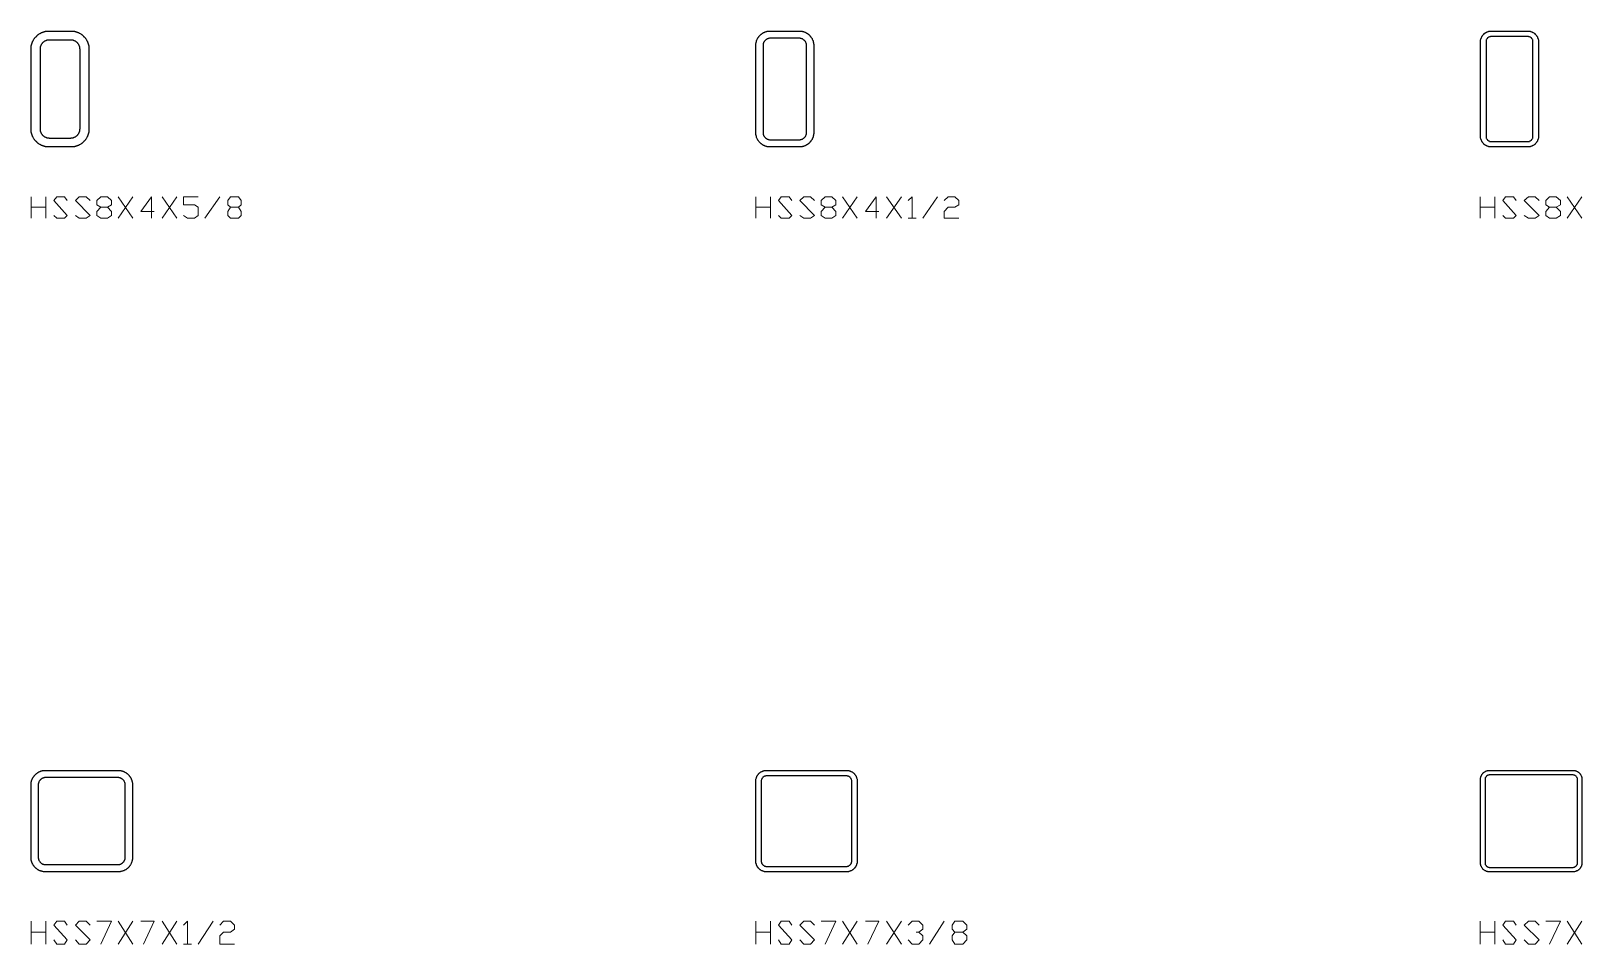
# Model space of a CAD drawing. Header units: inches. Extents: x 0 to 975, y -1305 to 34.
# Drawn here: x 500 to 607, y -855 to -792 of the extents above; entities that cross this region are included whole.
import ezdxf

# ---------------------------------------------------------------- set-up
doc = ezdxf.new("R2010")
doc.units = ezdxf.units.IN
doc.header["$MEASUREMENT"] = 0
doc.layers.add('AISC_STEEL', color=7, linetype='Continuous')

msp = doc.modelspace()

# ---------------------------------------------------------------- linework, layer by layer
at = {"color": 3, "lineweight": 0}
for p, q in [((500.01, -804.9), (500.01, -803.43)), ((501.03, -803.43), (501.03, -804.9)), ((506.01, -803.43), (507.02, -804.9)), ((506.01, -804.9), (507.02, -803.43)), ((509.05, -803.43), (510.07, -804.9)), ((509.05, -804.9), (510.07, -803.43)), ((512, -804.9), (513.02, -803.43)), ((550, -804.9), (550, -803.43)), ((551.01, -803.43), (551.01, -804.9)), ((555.99, -803.43), (557, -804.9)), ((555.99, -804.9), (557, -803.43)), ((559.03, -803.43), (560.05, -804.9)), ((559.03, -804.9), (560.05, -803.43)), ((561.52, -804.9), (562.54, -803.43)), ((599.98, -804.9), (599.98, -803.43)), ((600.99, -803.43), (600.99, -804.9)), ((605.97, -803.43), (606.99, -804.9)), ((605.97, -804.9), (606.99, -803.43)), ((500.01, -804.16), (501.03, -804.16)), ((550, -804.16), (551.01, -804.16)), ((599.98, -804.16), (600.99, -804.16)), ((560.51, -804.9), (561.06, -804.9)), ((500.01, -854.98), (500.01, -853.41)), ((501.03, -853.41), (501.03, -854.98)), ((506.01, -853.41), (507.02, -854.98)), ((506.01, -854.98), (507.02, -853.41)), ((509.05, -853.41), (510.07, -854.98)), ((509.05, -854.98), (510.07, -853.41)), ((511.54, -854.98), (512.56, -853.41)), ((550, -854.98), (550, -853.41)), ((551.01, -853.41), (551.01, -854.98)), ((555.99, -853.41), (557, -854.98)), ((555.99, -854.98), (557, -853.41)), ((559.03, -853.41), (560.05, -854.98)), ((559.03, -854.98), (560.05, -853.41)), ((561.98, -854.98), (563, -853.41)), ((599.98, -854.98), (599.98, -853.41)), ((600.99, -853.41), (600.99, -854.98)), ((605.97, -853.41), (606.99, -854.98)), ((605.97, -854.98), (606.99, -853.41)), ((500.01, -854.15), (501.03, -854.15)), ((550, -854.15), (551.01, -854.15)), ((599.98, -854.15), (600.99, -854.15)), ((510.53, -854.98), (511.08, -854.98))]:
    msp.add_line(p, q, dxfattribs=at)
for points in [[(501.58, -804.72), (501.77, -804.9), (502.32, -804.9), (502.5, -804.72), (501.58, -803.7), (501.77, -803.43), (502.32, -803.43), (502.5, -803.7)], [(503.06, -804.72), (503.33, -804.9), (503.8, -804.9), (504.07, -804.72), (503.06, -803.7), (503.33, -803.43), (503.8, -803.43), (504.07, -803.7)], [(505.27, -804.16), (505.55, -804.44), (505.55, -804.72), (505.27, -804.9), (504.81, -804.9), (504.53, -804.72), (504.53, -804.44), (504.81, -804.16), (505.27, -804.16), (505.55, -803.98), (505.55, -803.7), (505.27, -803.43), (504.81, -803.43), (504.53, -803.7), (504.53, -803.98), (504.81, -804.16)], [(508.5, -804.44), (507.58, -804.44), (508.31, -803.43), (508.31, -804.9)], [(510.53, -804.72), (510.8, -804.9), (511.27, -804.9), (511.54, -804.72), (511.54, -804.16), (511.27, -803.98), (510.53, -803.98), (510.53, -803.43), (511.54, -803.43)], [(514.31, -804.16), (514.49, -804.44), (514.49, -804.72), (514.31, -804.9), (513.76, -804.9), (513.57, -804.72), (513.57, -804.44), (513.76, -804.16), (514.31, -804.16), (514.49, -803.98), (514.49, -803.7), (514.31, -803.43), (513.76, -803.43), (513.57, -803.7), (513.57, -803.98), (513.76, -804.16)], [(551.56, -804.72), (551.75, -804.9), (552.3, -804.9), (552.49, -804.72), (551.56, -803.7), (551.75, -803.43), (552.3, -803.43), (552.49, -803.7)], [(553.04, -804.72), (553.32, -804.9), (553.78, -804.9), (554.05, -804.72), (553.04, -803.7), (553.32, -803.43), (553.78, -803.43), (554.05, -803.7)], [(555.25, -804.16), (555.53, -804.44), (555.53, -804.72), (555.25, -804.9), (554.79, -804.9), (554.51, -804.72), (554.51, -804.44), (554.79, -804.16), (555.25, -804.16), (555.53, -803.98), (555.53, -803.7), (555.25, -803.43), (554.79, -803.43), (554.51, -803.7), (554.51, -803.98), (554.79, -804.16)], [(558.48, -804.44), (557.56, -804.44), (558.3, -803.43), (558.3, -804.9)], [(560.51, -803.7), (560.79, -803.43), (560.79, -804.9)], [(563, -803.7), (563.28, -803.43), (563.74, -803.43), (564.01, -803.7), (564.01, -803.98), (563.74, -804.16), (563.28, -804.16), (563, -804.44), (563, -804.9), (564.01, -804.9)], [(601.55, -804.72), (601.73, -804.9), (602.28, -804.9), (602.47, -804.72), (601.55, -803.7), (601.73, -803.43), (602.28, -803.43), (602.47, -803.7)], [(603.02, -804.72), (603.3, -804.9), (603.76, -804.9), (604.04, -804.72), (603.02, -803.7), (603.3, -803.43), (603.76, -803.43), (604.04, -803.7)], [(605.23, -804.16), (605.51, -804.44), (605.51, -804.72), (605.23, -804.9), (604.77, -804.9), (604.5, -804.72), (604.5, -804.44), (604.77, -804.16), (605.23, -804.16), (605.51, -803.98), (605.51, -803.7), (605.23, -803.43), (604.77, -803.43), (604.5, -803.7), (604.5, -803.98), (604.77, -804.16)], [(501.58, -854.7), (501.77, -854.98), (502.32, -854.98), (502.5, -854.7), (501.58, -853.68), (501.77, -853.41), (502.32, -853.41), (502.5, -853.68)], [(503.06, -854.7), (503.33, -854.98), (503.8, -854.98), (504.07, -854.7), (503.06, -853.68), (503.33, -853.41), (503.8, -853.41), (504.07, -853.68)], [(504.53, -853.41), (505.55, -853.41), (504.81, -854.98)], [(507.58, -853.41), (508.5, -853.41), (507.76, -854.98)], [(510.53, -853.68), (510.8, -853.41), (510.8, -854.98)], [(513.02, -853.68), (513.29, -853.41), (513.76, -853.41), (514.03, -853.68), (514.03, -853.96), (513.76, -854.15), (513.29, -854.15), (513.02, -854.42), (513.02, -854.98), (514.03, -854.98)], [(551.56, -854.7), (551.75, -854.98), (552.3, -854.98), (552.49, -854.7), (551.56, -853.68), (551.75, -853.41), (552.3, -853.41), (552.49, -853.68)], [(553.04, -854.7), (553.32, -854.98), (553.78, -854.98), (554.05, -854.7), (553.04, -853.68), (553.32, -853.41), (553.78, -853.41), (554.05, -853.68)], [(554.51, -853.41), (555.53, -853.41), (554.79, -854.98)], [(557.56, -853.41), (558.48, -853.41), (557.74, -854.98)], [(560.51, -853.68), (560.79, -853.41), (561.25, -853.41), (561.52, -853.68), (561.52, -853.96), (561.25, -854.15), (561.06, -854.15)], [(564.29, -854.15), (564.57, -854.42), (564.57, -854.7), (564.29, -854.98), (563.74, -854.98), (563.55, -854.7), (563.55, -854.42), (563.74, -854.15), (564.29, -854.15), (564.57, -853.96), (564.57, -853.68), (564.29, -853.41), (563.74, -853.41), (563.55, -853.68), (563.55, -853.96), (563.74, -854.15)], [(601.55, -854.7), (601.73, -854.98), (602.28, -854.98), (602.47, -854.7), (601.55, -853.68), (601.73, -853.41), (602.28, -853.41), (602.47, -853.68)], [(603.02, -854.7), (603.3, -854.98), (603.76, -854.98), (604.04, -854.7), (603.02, -853.68), (603.3, -853.41), (603.76, -853.41), (604.04, -853.68)], [(604.5, -853.41), (605.51, -853.41), (604.77, -854.98)], [(561.25, -854.15), (561.52, -854.42), (561.52, -854.7), (561.25, -854.98), (560.79, -854.98), (560.51, -854.7)]]:
    msp.add_lwpolyline(points, dxfattribs=at)
at = {"layer": 'AISC_STEEL'}
for points in [[(502.75, -792), (502.78, -792), (502.81, -792), (502.84, -792), (502.87, -792.01), (502.9, -792.01), (502.93, -792.01), (502.96, -792.02), (502.99, -792.02), (503.02, -792.03), (503.04, -792.04), (503.07, -792.04), (503.1, -792.05), (503.13, -792.06), (503.16, -792.07), (503.19, -792.08), (503.21, -792.09), (503.24, -792.1), (503.27, -792.11), (503.3, -792.13), (503.32, -792.14), (503.35, -792.15), (503.38, -792.17), (503.4, -792.18), (503.43, -792.2), (503.45, -792.21), (503.48, -792.23), (503.5, -792.25), (503.52, -792.27), (503.55, -792.29), (503.57, -792.31), (503.59, -792.33), (503.61, -792.35), (503.63, -792.37), (503.65, -792.39), (503.67, -792.41), (503.69, -792.43), (503.71, -792.45), (503.73, -792.48), (503.75, -792.5), (503.77, -792.52), (503.79, -792.55), (503.8, -792.57), (503.82, -792.6), (503.83, -792.62), (503.85, -792.65), (503.86, -792.68), (503.87, -792.7), (503.89, -792.73), (503.9, -792.76), (503.91, -792.79), (503.92, -792.81), (503.93, -792.84), (503.94, -792.87), (503.95, -792.9), (503.96, -792.93), (503.96, -792.96), (503.97, -792.98), (503.98, -793.01), (503.98, -793.04), (503.99, -793.07), (503.99, -793.1), (503.99, -793.13), (504, -793.16), (504, -793.19), (504, -793.22), (504, -793.25), (504, -798.75), (504, -798.78), (504, -798.81), (504, -798.84), (503.99, -798.87), (503.99, -798.9), (503.99, -798.93), (503.98, -798.96), (503.98, -798.99), (503.97, -799.02), (503.96, -799.04), (503.96, -799.07), (503.95, -799.1), (503.94, -799.13), (503.93, -799.16), (503.92, -799.19), (503.91, -799.21), (503.9, -799.24), (503.89, -799.27), (503.87, -799.3), (503.86, -799.32), (503.85, -799.35), (503.83, -799.38), (503.82, -799.4), (503.8, -799.43), (503.79, -799.45), (503.77, -799.48), (503.75, -799.5), (503.73, -799.52), (503.71, -799.55), (503.69, -799.57), (503.67, -799.59), (503.65, -799.61), (503.63, -799.63), (503.61, -799.65), (503.59, -799.67), (503.57, -799.69), (503.55, -799.71), (503.52, -799.73), (503.5, -799.75), (503.48, -799.77), (503.45, -799.79), (503.43, -799.8), (503.4, -799.82), (503.38, -799.83), (503.35, -799.85), (503.32, -799.86), (503.3, -799.87), (503.27, -799.89), (503.24, -799.9), (503.21, -799.91), (503.19, -799.92), (503.16, -799.93), (503.13, -799.94), (503.1, -799.95), (503.07, -799.96), (503.04, -799.96), (503.02, -799.97), (502.99, -799.98), (502.96, -799.98), (502.93, -799.99), (502.9, -799.99), (502.87, -799.99), (502.84, -800), (502.81, -800), (502.78, -800), (502.75, -800), (501.25, -800), (501.22, -800), (501.19, -800), (501.16, -800), (501.13, -799.99), (501.1, -799.99), (501.07, -799.99), (501.04, -799.98), (501.01, -799.98), (500.98, -799.97), (500.96, -799.96), (500.93, -799.96), (500.9, -799.95), (500.87, -799.94), (500.84, -799.93), (500.81, -799.92), (500.79, -799.91), (500.76, -799.9), (500.73, -799.89), (500.7, -799.87), (500.68, -799.86), (500.65, -799.85), (500.62, -799.83), (500.6, -799.82), (500.57, -799.8), (500.55, -799.79), (500.52, -799.77), (500.5, -799.75), (500.48, -799.73), (500.45, -799.71), (500.43, -799.69), (500.41, -799.67), (500.39, -799.65), (500.37, -799.63), (500.35, -799.61), (500.33, -799.59), (500.31, -799.57), (500.29, -799.55), (500.27, -799.52), (500.25, -799.5), (500.23, -799.48), (500.21, -799.45), (500.2, -799.43), (500.18, -799.4), (500.17, -799.38), (500.15, -799.35), (500.14, -799.32), (500.13, -799.3), (500.11, -799.27), (500.1, -799.24), (500.09, -799.21), (500.08, -799.19), (500.07, -799.16), (500.06, -799.13), (500.05, -799.1), (500.04, -799.07), (500.04, -799.04), (500.03, -799.02), (500.02, -798.99), (500.02, -798.96), (500.01, -798.93), (500.01, -798.9), (500.01, -798.87), (500, -798.84), (500, -798.81), (500, -798.78), (500, -798.75), (500, -793.25), (500, -793.22), (500, -793.19), (500, -793.16), (500.01, -793.13), (500.01, -793.1), (500.01, -793.07), (500.02, -793.04), (500.02, -793.01), (500.03, -792.98), (500.04, -792.96), (500.04, -792.93), (500.05, -792.9), (500.06, -792.87), (500.07, -792.84), (500.08, -792.81), (500.09, -792.79), (500.1, -792.76), (500.11, -792.73), (500.13, -792.7), (500.14, -792.68), (500.15, -792.65), (500.17, -792.62), (500.18, -792.6), (500.2, -792.57), (500.21, -792.55), (500.23, -792.52), (500.25, -792.5), (500.27, -792.48), (500.29, -792.45), (500.31, -792.43), (500.33, -792.41), (500.35, -792.39), (500.37, -792.37), (500.39, -792.35), (500.41, -792.33), (500.43, -792.31), (500.45, -792.29), (500.48, -792.27), (500.5, -792.25), (500.52, -792.23), (500.55, -792.21), (500.57, -792.2), (500.6, -792.18), (500.62, -792.17), (500.65, -792.15), (500.68, -792.14), (500.7, -792.13), (500.73, -792.11), (500.76, -792.1), (500.79, -792.09), (500.81, -792.08), (500.84, -792.07), (500.87, -792.06), (500.9, -792.05), (500.93, -792.04), (500.96, -792.04), (500.98, -792.03), (501.01, -792.02), (501.04, -792.02), (501.07, -792.01), (501.1, -792.01), (501.13, -792.01), (501.16, -792), (501.19, -792), (501.22, -792), (501.25, -792)], [(501.25, -792.62), (501.22, -792.63), (501.19, -792.63), (501.16, -792.63), (501.13, -792.64), (501.1, -792.64), (501.07, -792.65), (501.05, -792.66), (501.02, -792.67), (500.99, -792.68), (500.96, -792.69), (500.94, -792.71), (500.91, -792.72), (500.89, -792.74), (500.86, -792.76), (500.84, -792.78), (500.82, -792.8), (500.8, -792.82), (500.78, -792.84), (500.76, -792.86), (500.74, -792.89), (500.72, -792.91), (500.71, -792.94), (500.69, -792.96), (500.68, -792.99), (500.67, -793.02), (500.66, -793.05), (500.65, -793.07), (500.64, -793.1), (500.64, -793.13), (500.63, -793.16), (500.63, -793.19), (500.63, -793.22), (500.62, -793.25), (500.62, -798.75), (500.63, -798.78), (500.63, -798.81), (500.63, -798.84), (500.64, -798.87), (500.64, -798.9), (500.65, -798.93), (500.66, -798.95), (500.67, -798.98), (500.68, -799.01), (500.69, -799.04), (500.71, -799.06), (500.72, -799.09), (500.74, -799.11), (500.76, -799.14), (500.78, -799.16), (500.8, -799.18), (500.82, -799.2), (500.84, -799.22), (500.86, -799.24), (500.89, -799.26), (500.91, -799.28), (500.94, -799.29), (500.96, -799.31), (500.99, -799.32), (501.02, -799.33), (501.05, -799.34), (501.07, -799.35), (501.1, -799.36), (501.13, -799.36), (501.16, -799.37), (501.19, -799.37), (501.22, -799.37), (501.25, -799.38), (502.75, -799.38), (502.78, -799.37), (502.81, -799.37), (502.84, -799.37), (502.87, -799.36), (502.9, -799.36), (502.93, -799.35), (502.95, -799.34), (502.98, -799.33), (503.01, -799.32), (503.04, -799.31), (503.06, -799.29), (503.09, -799.28), (503.11, -799.26), (503.14, -799.24), (503.16, -799.22), (503.18, -799.2), (503.2, -799.18), (503.22, -799.16), (503.24, -799.14), (503.26, -799.11), (503.28, -799.09), (503.29, -799.06), (503.31, -799.04), (503.32, -799.01), (503.33, -798.98), (503.34, -798.95), (503.35, -798.93), (503.36, -798.9), (503.36, -798.87), (503.37, -798.84), (503.37, -798.81), (503.37, -798.78), (503.38, -798.75), (503.38, -793.25), (503.37, -793.22), (503.37, -793.19), (503.37, -793.16), (503.36, -793.13), (503.36, -793.1), (503.35, -793.07), (503.34, -793.05), (503.33, -793.02), (503.32, -792.99), (503.31, -792.96), (503.29, -792.94), (503.28, -792.91), (503.26, -792.89), (503.24, -792.86), (503.22, -792.84), (503.2, -792.82), (503.18, -792.8), (503.16, -792.78), (503.14, -792.76), (503.11, -792.74), (503.09, -792.72), (503.06, -792.71), (503.04, -792.69), (503.01, -792.68), (502.98, -792.67), (502.95, -792.66), (502.93, -792.65), (502.9, -792.64), (502.87, -792.64), (502.84, -792.63), (502.81, -792.63), (502.78, -792.63), (502.75, -792.62)], [(553, -792), (553.03, -792), (553.06, -792), (553.09, -792), (553.12, -792.01), (553.15, -792.01), (553.18, -792.02), (553.21, -792.02), (553.23, -792.03), (553.26, -792.04), (553.29, -792.04), (553.32, -792.05), (553.35, -792.06), (553.38, -792.07), (553.4, -792.08), (553.43, -792.1), (553.46, -792.11), (553.48, -792.12), (553.51, -792.14), (553.53, -792.15), (553.56, -792.17), (553.58, -792.19), (553.61, -792.21), (553.63, -792.22), (553.65, -792.24), (553.67, -792.26), (553.7, -792.28), (553.72, -792.3), (553.74, -792.33), (553.76, -792.35), (553.78, -792.37), (553.79, -792.39), (553.81, -792.42), (553.83, -792.44), (553.85, -792.47), (553.86, -792.49), (553.88, -792.52), (553.89, -792.54), (553.9, -792.57), (553.92, -792.6), (553.93, -792.62), (553.94, -792.65), (553.95, -792.68), (553.96, -792.71), (553.96, -792.74), (553.97, -792.77), (553.98, -792.79), (553.98, -792.82), (553.99, -792.85), (553.99, -792.88), (554, -792.91), (554, -792.94), (554, -792.97), (554, -793), (554, -799), (554, -799.03), (554, -799.06), (554, -799.09), (553.99, -799.12), (553.99, -799.15), (553.98, -799.18), (553.98, -799.21), (553.97, -799.23), (553.96, -799.26), (553.96, -799.29), (553.95, -799.32), (553.94, -799.35), (553.93, -799.38), (553.92, -799.4), (553.9, -799.43), (553.89, -799.46), (553.88, -799.48), (553.86, -799.51), (553.85, -799.53), (553.83, -799.56), (553.81, -799.58), (553.79, -799.61), (553.78, -799.63), (553.76, -799.65), (553.74, -799.67), (553.72, -799.7), (553.7, -799.72), (553.67, -799.74), (553.65, -799.76), (553.63, -799.78), (553.61, -799.79), (553.58, -799.81), (553.56, -799.83), (553.53, -799.85), (553.51, -799.86), (553.48, -799.88), (553.46, -799.89), (553.43, -799.9), (553.4, -799.92), (553.38, -799.93), (553.35, -799.94), (553.32, -799.95), (553.29, -799.96), (553.26, -799.96), (553.23, -799.97), (553.21, -799.98), (553.18, -799.98), (553.15, -799.99), (553.12, -799.99), (553.09, -800), (553.06, -800), (553.03, -800), (553, -800), (551, -800), (550.97, -800), (550.94, -800), (550.91, -800), (550.88, -799.99), (550.85, -799.99), (550.82, -799.98), (550.79, -799.98), (550.77, -799.97), (550.74, -799.96), (550.71, -799.96), (550.68, -799.95), (550.65, -799.94), (550.62, -799.93), (550.6, -799.92), (550.57, -799.9), (550.54, -799.89), (550.52, -799.88), (550.49, -799.86), (550.47, -799.85), (550.44, -799.83), (550.42, -799.81), (550.39, -799.79), (550.37, -799.78), (550.35, -799.76), (550.33, -799.74), (550.3, -799.72), (550.28, -799.7), (550.26, -799.67), (550.24, -799.65), (550.22, -799.63), (550.21, -799.61), (550.19, -799.58), (550.17, -799.56), (550.15, -799.53), (550.14, -799.51), (550.12, -799.48), (550.11, -799.46), (550.1, -799.43), (550.08, -799.4), (550.07, -799.38), (550.06, -799.35), (550.05, -799.32), (550.04, -799.29), (550.04, -799.26), (550.03, -799.23), (550.02, -799.21), (550.02, -799.18), (550.01, -799.15), (550.01, -799.12), (550, -799.09), (550, -799.06), (550, -799.03), (550, -799), (550, -793), (550, -792.97), (550, -792.94), (550, -792.91), (550.01, -792.88), (550.01, -792.85), (550.02, -792.82), (550.02, -792.79), (550.03, -792.77), (550.04, -792.74), (550.04, -792.71), (550.05, -792.68), (550.06, -792.65), (550.07, -792.62), (550.08, -792.6), (550.1, -792.57), (550.11, -792.54), (550.12, -792.52), (550.14, -792.49), (550.15, -792.47), (550.17, -792.44), (550.19, -792.42), (550.21, -792.39), (550.22, -792.37), (550.24, -792.35), (550.26, -792.33), (550.28, -792.3), (550.3, -792.28), (550.33, -792.26), (550.35, -792.24), (550.37, -792.22), (550.39, -792.21), (550.42, -792.19), (550.44, -792.17), (550.47, -792.15), (550.49, -792.14), (550.52, -792.12), (550.54, -792.11), (550.57, -792.1), (550.6, -792.08), (550.62, -792.07), (550.65, -792.06), (550.68, -792.05), (550.71, -792.04), (550.74, -792.04), (550.77, -792.03), (550.79, -792.02), (550.82, -792.02), (550.85, -792.01), (550.88, -792.01), (550.91, -792), (550.94, -792), (550.97, -792), (551, -792)], [(551, -792.5), (550.97, -792.5), (550.94, -792.5), (550.91, -792.51), (550.88, -792.51), (550.86, -792.52), (550.83, -792.53), (550.8, -792.54), (550.78, -792.55), (550.75, -792.57), (550.73, -792.58), (550.7, -792.6), (550.68, -792.62), (550.66, -792.64), (550.64, -792.66), (550.62, -792.68), (550.6, -792.7), (550.58, -792.73), (550.57, -792.75), (550.55, -792.78), (550.54, -792.8), (550.53, -792.83), (550.52, -792.86), (550.51, -792.88), (550.51, -792.91), (550.5, -792.94), (550.5, -792.97), (550.5, -793), (550.5, -799), (550.5, -799.03), (550.5, -799.06), (550.51, -799.09), (550.51, -799.12), (550.52, -799.14), (550.53, -799.17), (550.54, -799.2), (550.55, -799.22), (550.57, -799.25), (550.58, -799.27), (550.6, -799.3), (550.62, -799.32), (550.64, -799.34), (550.66, -799.36), (550.68, -799.38), (550.7, -799.4), (550.73, -799.42), (550.75, -799.43), (550.78, -799.45), (550.8, -799.46), (550.83, -799.47), (550.86, -799.48), (550.88, -799.49), (550.91, -799.49), (550.94, -799.5), (550.97, -799.5), (551, -799.5), (553, -799.5), (553.03, -799.5), (553.06, -799.5), (553.09, -799.49), (553.12, -799.49), (553.14, -799.48), (553.17, -799.47), (553.2, -799.46), (553.22, -799.45), (553.25, -799.43), (553.27, -799.42), (553.3, -799.4), (553.32, -799.38), (553.34, -799.36), (553.36, -799.34), (553.38, -799.32), (553.4, -799.3), (553.42, -799.27), (553.43, -799.25), (553.45, -799.22), (553.46, -799.2), (553.47, -799.17), (553.48, -799.14), (553.49, -799.12), (553.49, -799.09), (553.5, -799.06), (553.5, -799.03), (553.5, -799), (553.5, -793), (553.5, -792.97), (553.5, -792.94), (553.49, -792.91), (553.49, -792.88), (553.48, -792.86), (553.47, -792.83), (553.46, -792.8), (553.45, -792.78), (553.43, -792.75), (553.42, -792.73), (553.4, -792.7), (553.38, -792.68), (553.36, -792.66), (553.34, -792.64), (553.32, -792.62), (553.3, -792.6), (553.27, -792.58), (553.25, -792.57), (553.22, -792.55), (553.2, -792.54), (553.17, -792.53), (553.14, -792.52), (553.12, -792.51), (553.09, -792.51), (553.06, -792.5), (553.03, -792.5), (553, -792.5)], [(603.25, -792), (603.28, -792), (603.31, -792), (603.34, -792.01), (603.37, -792.01), (603.4, -792.01), (603.43, -792.02), (603.45, -792.03), (603.48, -792.04), (603.51, -792.05), (603.54, -792.06), (603.56, -792.07), (603.59, -792.08), (603.62, -792.1), (603.64, -792.11), (603.67, -792.13), (603.69, -792.14), (603.71, -792.16), (603.74, -792.18), (603.76, -792.2), (603.78, -792.22), (603.8, -792.24), (603.82, -792.26), (603.84, -792.29), (603.86, -792.31), (603.87, -792.33), (603.89, -792.36), (603.9, -792.38), (603.92, -792.41), (603.93, -792.44), (603.94, -792.46), (603.95, -792.49), (603.96, -792.52), (603.97, -792.55), (603.98, -792.57), (603.99, -792.6), (603.99, -792.63), (603.99, -792.66), (604, -792.69), (604, -792.72), (604, -792.75), (604, -799.25), (604, -799.28), (604, -799.31), (603.99, -799.34), (603.99, -799.37), (603.99, -799.4), (603.98, -799.43), (603.97, -799.45), (603.96, -799.48), (603.95, -799.51), (603.94, -799.54), (603.93, -799.56), (603.92, -799.59), (603.9, -799.62), (603.89, -799.64), (603.87, -799.67), (603.86, -799.69), (603.84, -799.71), (603.82, -799.74), (603.8, -799.76), (603.78, -799.78), (603.76, -799.8), (603.74, -799.82), (603.71, -799.84), (603.69, -799.86), (603.67, -799.87), (603.64, -799.89), (603.62, -799.9), (603.59, -799.92), (603.56, -799.93), (603.54, -799.94), (603.51, -799.95), (603.48, -799.96), (603.45, -799.97), (603.43, -799.98), (603.4, -799.99), (603.37, -799.99), (603.34, -799.99), (603.31, -800), (603.28, -800), (603.25, -800), (600.75, -800), (600.72, -800), (600.69, -800), (600.66, -799.99), (600.63, -799.99), (600.6, -799.99), (600.57, -799.98), (600.55, -799.97), (600.52, -799.96), (600.49, -799.95), (600.46, -799.94), (600.44, -799.93), (600.41, -799.92), (600.38, -799.9), (600.36, -799.89), (600.33, -799.87), (600.31, -799.86), (600.29, -799.84), (600.26, -799.82), (600.24, -799.8), (600.22, -799.78), (600.2, -799.76), (600.18, -799.74), (600.16, -799.71), (600.14, -799.69), (600.13, -799.67), (600.11, -799.64), (600.1, -799.62), (600.08, -799.59), (600.07, -799.56), (600.06, -799.54), (600.05, -799.51), (600.04, -799.48), (600.03, -799.45), (600.02, -799.43), (600.01, -799.4), (600.01, -799.37), (600.01, -799.34), (600, -799.31), (600, -799.28), (600, -799.25), (600, -792.75), (600, -792.72), (600, -792.69), (600.01, -792.66), (600.01, -792.63), (600.01, -792.6), (600.02, -792.57), (600.03, -792.55), (600.04, -792.52), (600.05, -792.49), (600.06, -792.46), (600.07, -792.44), (600.08, -792.41), (600.1, -792.38), (600.11, -792.36), (600.13, -792.33), (600.14, -792.31), (600.16, -792.29), (600.18, -792.26), (600.2, -792.24), (600.22, -792.22), (600.24, -792.2), (600.26, -792.18), (600.29, -792.16), (600.31, -792.14), (600.33, -792.13), (600.36, -792.11), (600.38, -792.1), (600.41, -792.08), (600.44, -792.07), (600.46, -792.06), (600.49, -792.05), (600.52, -792.04), (600.55, -792.03), (600.57, -792.02), (600.6, -792.01), (600.63, -792.01), (600.66, -792.01), (600.69, -792), (600.72, -792), (600.75, -792)], [(600.75, -792.38), (600.72, -792.38), (600.69, -792.38), (600.66, -792.39), (600.63, -792.39), (600.61, -792.4), (600.58, -792.42), (600.55, -792.43), (600.53, -792.45), (600.51, -792.46), (600.48, -792.48), (600.46, -792.51), (600.45, -792.53), (600.43, -792.55), (600.42, -792.58), (600.4, -792.61), (600.39, -792.63), (600.39, -792.66), (600.38, -792.69), (600.38, -792.72), (600.38, -792.75), (600.38, -799.25), (600.38, -799.28), (600.38, -799.31), (600.39, -799.34), (600.39, -799.37), (600.4, -799.39), (600.42, -799.42), (600.43, -799.45), (600.45, -799.47), (600.46, -799.49), (600.48, -799.52), (600.51, -799.54), (600.53, -799.55), (600.55, -799.57), (600.58, -799.58), (600.61, -799.6), (600.63, -799.61), (600.66, -799.61), (600.69, -799.62), (600.72, -799.62), (600.75, -799.62), (603.25, -799.62), (603.28, -799.62), (603.31, -799.62), (603.34, -799.61), (603.37, -799.61), (603.39, -799.6), (603.42, -799.58), (603.45, -799.57), (603.47, -799.55), (603.49, -799.54), (603.52, -799.52), (603.54, -799.49), (603.55, -799.47), (603.57, -799.45), (603.58, -799.42), (603.6, -799.39), (603.61, -799.37), (603.61, -799.34), (603.62, -799.31), (603.62, -799.28), (603.62, -799.25), (603.62, -792.75), (603.62, -792.72), (603.62, -792.69), (603.61, -792.66), (603.61, -792.63), (603.6, -792.61), (603.58, -792.58), (603.57, -792.55), (603.55, -792.53), (603.54, -792.51), (603.52, -792.48), (603.49, -792.46), (603.47, -792.45), (603.45, -792.43), (603.42, -792.42), (603.39, -792.4), (603.37, -792.39), (603.34, -792.39), (603.31, -792.38), (603.28, -792.38), (603.25, -792.38)], [(506, -843), (506.03, -843), (506.06, -843), (506.09, -843), (506.12, -843.01), (506.15, -843.01), (506.18, -843.02), (506.21, -843.02), (506.23, -843.03), (506.26, -843.04), (506.29, -843.04), (506.32, -843.05), (506.35, -843.06), (506.38, -843.07), (506.4, -843.08), (506.43, -843.1), (506.46, -843.11), (506.48, -843.12), (506.51, -843.14), (506.53, -843.15), (506.56, -843.17), (506.58, -843.19), (506.61, -843.21), (506.63, -843.22), (506.65, -843.24), (506.67, -843.26), (506.7, -843.28), (506.72, -843.3), (506.74, -843.33), (506.76, -843.35), (506.78, -843.37), (506.79, -843.39), (506.81, -843.42), (506.83, -843.44), (506.85, -843.47), (506.86, -843.49), (506.88, -843.52), (506.89, -843.54), (506.9, -843.57), (506.92, -843.6), (506.93, -843.62), (506.94, -843.65), (506.95, -843.68), (506.96, -843.71), (506.96, -843.74), (506.97, -843.77), (506.98, -843.79), (506.98, -843.82), (506.99, -843.85), (506.99, -843.88), (507, -843.91), (507, -843.94), (507, -843.97), (507, -844), (507, -849), (507, -849.03), (507, -849.06), (507, -849.09), (506.99, -849.12), (506.99, -849.15), (506.98, -849.18), (506.98, -849.21), (506.97, -849.23), (506.96, -849.26), (506.96, -849.29), (506.95, -849.32), (506.94, -849.35), (506.93, -849.38), (506.92, -849.4), (506.9, -849.43), (506.89, -849.46), (506.88, -849.48), (506.86, -849.51), (506.85, -849.53), (506.83, -849.56), (506.81, -849.58), (506.79, -849.61), (506.78, -849.63), (506.76, -849.65), (506.74, -849.67), (506.72, -849.7), (506.7, -849.72), (506.67, -849.74), (506.65, -849.76), (506.63, -849.78), (506.61, -849.79), (506.58, -849.81), (506.56, -849.83), (506.53, -849.85), (506.51, -849.86), (506.48, -849.88), (506.46, -849.89), (506.43, -849.9), (506.4, -849.92), (506.38, -849.93), (506.35, -849.94), (506.32, -849.95), (506.29, -849.96), (506.26, -849.96), (506.23, -849.97), (506.21, -849.98), (506.18, -849.98), (506.15, -849.99), (506.12, -849.99), (506.09, -850), (506.06, -850), (506.03, -850), (506, -850), (501, -850), (500.97, -850), (500.94, -850), (500.91, -850), (500.88, -849.99), (500.85, -849.99), (500.82, -849.98), (500.79, -849.98), (500.77, -849.97), (500.74, -849.96), (500.71, -849.96), (500.68, -849.95), (500.65, -849.94), (500.62, -849.93), (500.6, -849.92), (500.57, -849.9), (500.54, -849.89), (500.52, -849.88), (500.49, -849.86), (500.47, -849.85), (500.44, -849.83), (500.42, -849.81), (500.39, -849.79), (500.37, -849.78), (500.35, -849.76), (500.33, -849.74), (500.3, -849.72), (500.28, -849.7), (500.26, -849.67), (500.24, -849.65), (500.22, -849.63), (500.21, -849.61), (500.19, -849.58), (500.17, -849.56), (500.15, -849.53), (500.14, -849.51), (500.12, -849.48), (500.11, -849.46), (500.1, -849.43), (500.08, -849.4), (500.07, -849.38), (500.06, -849.35), (500.05, -849.32), (500.04, -849.29), (500.04, -849.26), (500.03, -849.23), (500.02, -849.21), (500.02, -849.18), (500.01, -849.15), (500.01, -849.12), (500, -849.09), (500, -849.06), (500, -849.03), (500, -849), (500, -844), (500, -843.97), (500, -843.94), (500, -843.91), (500.01, -843.88), (500.01, -843.85), (500.02, -843.82), (500.02, -843.79), (500.03, -843.77), (500.04, -843.74), (500.04, -843.71), (500.05, -843.68), (500.06, -843.65), (500.07, -843.62), (500.08, -843.6), (500.1, -843.57), (500.11, -843.54), (500.12, -843.52), (500.14, -843.49), (500.15, -843.47), (500.17, -843.44), (500.19, -843.42), (500.21, -843.39), (500.22, -843.37), (500.24, -843.35), (500.26, -843.33), (500.28, -843.3), (500.3, -843.28), (500.33, -843.26), (500.35, -843.24), (500.37, -843.22), (500.39, -843.21), (500.42, -843.19), (500.44, -843.17), (500.47, -843.15), (500.49, -843.14), (500.52, -843.12), (500.54, -843.11), (500.57, -843.1), (500.6, -843.08), (500.62, -843.07), (500.65, -843.06), (500.68, -843.05), (500.71, -843.04), (500.74, -843.04), (500.77, -843.03), (500.79, -843.02), (500.82, -843.02), (500.85, -843.01), (500.88, -843.01), (500.91, -843), (500.94, -843), (500.97, -843), (501, -843)], [(556.25, -843), (556.28, -843), (556.31, -843), (556.34, -843.01), (556.37, -843.01), (556.4, -843.01), (556.43, -843.02), (556.45, -843.03), (556.48, -843.04), (556.51, -843.05), (556.54, -843.06), (556.56, -843.07), (556.59, -843.08), (556.62, -843.1), (556.64, -843.11), (556.67, -843.13), (556.69, -843.14), (556.71, -843.16), (556.74, -843.18), (556.76, -843.2), (556.78, -843.22), (556.8, -843.24), (556.82, -843.26), (556.84, -843.29), (556.86, -843.31), (556.87, -843.33), (556.89, -843.36), (556.9, -843.38), (556.92, -843.41), (556.93, -843.44), (556.94, -843.46), (556.95, -843.49), (556.96, -843.52), (556.97, -843.55), (556.98, -843.57), (556.99, -843.6), (556.99, -843.63), (556.99, -843.66), (557, -843.69), (557, -843.72), (557, -843.75), (557, -849.25), (557, -849.28), (557, -849.31), (556.99, -849.34), (556.99, -849.37), (556.99, -849.4), (556.98, -849.43), (556.97, -849.45), (556.96, -849.48), (556.95, -849.51), (556.94, -849.54), (556.93, -849.56), (556.92, -849.59), (556.9, -849.62), (556.89, -849.64), (556.87, -849.67), (556.86, -849.69), (556.84, -849.71), (556.82, -849.74), (556.8, -849.76), (556.78, -849.78), (556.76, -849.8), (556.74, -849.82), (556.71, -849.84), (556.69, -849.86), (556.67, -849.87), (556.64, -849.89), (556.62, -849.9), (556.59, -849.92), (556.56, -849.93), (556.54, -849.94), (556.51, -849.95), (556.48, -849.96), (556.45, -849.97), (556.43, -849.98), (556.4, -849.99), (556.37, -849.99), (556.34, -849.99), (556.31, -850), (556.28, -850), (556.25, -850), (550.75, -850), (550.72, -850), (550.69, -850), (550.66, -849.99), (550.63, -849.99), (550.6, -849.99), (550.57, -849.98), (550.55, -849.97), (550.52, -849.96), (550.49, -849.95), (550.46, -849.94), (550.44, -849.93), (550.41, -849.92), (550.38, -849.9), (550.36, -849.89), (550.33, -849.87), (550.31, -849.86), (550.29, -849.84), (550.26, -849.82), (550.24, -849.8), (550.22, -849.78), (550.2, -849.76), (550.18, -849.74), (550.16, -849.71), (550.14, -849.69), (550.13, -849.67), (550.11, -849.64), (550.1, -849.62), (550.08, -849.59), (550.07, -849.56), (550.06, -849.54), (550.05, -849.51), (550.04, -849.48), (550.03, -849.45), (550.02, -849.43), (550.01, -849.4), (550.01, -849.37), (550.01, -849.34), (550, -849.31), (550, -849.28), (550, -849.25), (550, -843.75), (550, -843.72), (550, -843.69), (550.01, -843.66), (550.01, -843.63), (550.01, -843.6), (550.02, -843.57), (550.03, -843.55), (550.04, -843.52), (550.05, -843.49), (550.06, -843.46), (550.07, -843.44), (550.08, -843.41), (550.1, -843.38), (550.11, -843.36), (550.13, -843.33), (550.14, -843.31), (550.16, -843.29), (550.18, -843.26), (550.2, -843.24), (550.22, -843.22), (550.24, -843.2), (550.26, -843.18), (550.29, -843.16), (550.31, -843.14), (550.33, -843.13), (550.36, -843.11), (550.38, -843.1), (550.41, -843.08), (550.44, -843.07), (550.46, -843.06), (550.49, -843.05), (550.52, -843.04), (550.55, -843.03), (550.57, -843.02), (550.6, -843.01), (550.63, -843.01), (550.66, -843.01), (550.69, -843), (550.72, -843), (550.75, -843)], [(606.38, -843), (606.4, -843), (606.43, -843), (606.46, -843.01), (606.49, -843.01), (606.52, -843.02), (606.55, -843.03), (606.58, -843.03), (606.61, -843.04), (606.63, -843.06), (606.66, -843.07), (606.69, -843.08), (606.71, -843.1), (606.74, -843.12), (606.76, -843.13), (606.78, -843.15), (606.81, -843.17), (606.83, -843.19), (606.85, -843.22), (606.87, -843.24), (606.88, -843.26), (606.9, -843.29), (606.92, -843.31), (606.93, -843.34), (606.94, -843.37), (606.96, -843.39), (606.97, -843.42), (606.97, -843.45), (606.98, -843.48), (606.99, -843.51), (606.99, -843.54), (607, -843.57), (607, -843.6), (607, -843.62), (607, -849.38), (607, -849.4), (607, -849.43), (606.99, -849.46), (606.99, -849.49), (606.98, -849.52), (606.97, -849.55), (606.97, -849.58), (606.96, -849.61), (606.94, -849.63), (606.93, -849.66), (606.92, -849.69), (606.9, -849.71), (606.88, -849.74), (606.87, -849.76), (606.85, -849.78), (606.83, -849.81), (606.81, -849.83), (606.78, -849.85), (606.76, -849.87), (606.74, -849.88), (606.71, -849.9), (606.69, -849.92), (606.66, -849.93), (606.63, -849.94), (606.61, -849.96), (606.58, -849.97), (606.55, -849.97), (606.52, -849.98), (606.49, -849.99), (606.46, -849.99), (606.43, -850), (606.4, -850), (606.38, -850), (600.62, -850), (600.6, -850), (600.57, -850), (600.54, -849.99), (600.51, -849.99), (600.48, -849.98), (600.45, -849.97), (600.42, -849.97), (600.39, -849.96), (600.37, -849.94), (600.34, -849.93), (600.31, -849.92), (600.29, -849.9), (600.26, -849.88), (600.24, -849.87), (600.22, -849.85), (600.19, -849.83), (600.17, -849.81), (600.15, -849.78), (600.13, -849.76), (600.12, -849.74), (600.1, -849.71), (600.08, -849.69), (600.07, -849.66), (600.06, -849.63), (600.04, -849.61), (600.03, -849.58), (600.03, -849.55), (600.02, -849.52), (600.01, -849.49), (600.01, -849.46), (600, -849.43), (600, -849.4), (600, -849.38), (600, -843.62), (600, -843.6), (600, -843.57), (600.01, -843.54), (600.01, -843.51), (600.02, -843.48), (600.03, -843.45), (600.03, -843.42), (600.04, -843.39), (600.06, -843.37), (600.07, -843.34), (600.08, -843.31), (600.1, -843.29), (600.12, -843.26), (600.13, -843.24), (600.15, -843.22), (600.17, -843.19), (600.19, -843.17), (600.22, -843.15), (600.24, -843.13), (600.26, -843.12), (600.29, -843.1), (600.31, -843.08), (600.34, -843.07), (600.37, -843.06), (600.39, -843.04), (600.42, -843.03), (600.45, -843.03), (600.48, -843.02), (600.51, -843.01), (600.54, -843.01), (600.57, -843), (600.6, -843), (600.62, -843)], [(501, -843.5), (500.97, -843.5), (500.94, -843.5), (500.91, -843.51), (500.88, -843.51), (500.86, -843.52), (500.83, -843.53), (500.8, -843.54), (500.78, -843.55), (500.75, -843.57), (500.73, -843.58), (500.7, -843.6), (500.68, -843.62), (500.66, -843.64), (500.64, -843.66), (500.62, -843.68), (500.6, -843.7), (500.58, -843.73), (500.57, -843.75), (500.55, -843.78), (500.54, -843.8), (500.53, -843.83), (500.52, -843.86), (500.51, -843.88), (500.51, -843.91), (500.5, -843.94), (500.5, -843.97), (500.5, -844), (500.5, -849), (500.5, -849.03), (500.5, -849.06), (500.51, -849.09), (500.51, -849.12), (500.52, -849.14), (500.53, -849.17), (500.54, -849.2), (500.55, -849.22), (500.57, -849.25), (500.58, -849.27), (500.6, -849.3), (500.62, -849.32), (500.64, -849.34), (500.66, -849.36), (500.68, -849.38), (500.7, -849.4), (500.73, -849.42), (500.75, -849.43), (500.78, -849.45), (500.8, -849.46), (500.83, -849.47), (500.86, -849.48), (500.88, -849.49), (500.91, -849.49), (500.94, -849.5), (500.97, -849.5), (501, -849.5), (506, -849.5), (506.03, -849.5), (506.06, -849.5), (506.09, -849.49), (506.12, -849.49), (506.14, -849.48), (506.17, -849.47), (506.2, -849.46), (506.22, -849.45), (506.25, -849.43), (506.27, -849.42), (506.3, -849.4), (506.32, -849.38), (506.34, -849.36), (506.36, -849.34), (506.38, -849.32), (506.4, -849.3), (506.42, -849.27), (506.43, -849.25), (506.45, -849.22), (506.46, -849.2), (506.47, -849.17), (506.48, -849.14), (506.49, -849.12), (506.49, -849.09), (506.5, -849.06), (506.5, -849.03), (506.5, -849), (506.5, -844), (506.5, -843.97), (506.5, -843.94), (506.49, -843.91), (506.49, -843.88), (506.48, -843.86), (506.47, -843.83), (506.46, -843.8), (506.45, -843.78), (506.43, -843.75), (506.42, -843.73), (506.4, -843.7), (506.38, -843.68), (506.36, -843.66), (506.34, -843.64), (506.32, -843.62), (506.3, -843.6), (506.27, -843.58), (506.25, -843.57), (506.22, -843.55), (506.2, -843.54), (506.17, -843.53), (506.14, -843.52), (506.12, -843.51), (506.09, -843.51), (506.06, -843.5), (506.03, -843.5), (506, -843.5)], [(550.75, -843.38), (550.72, -843.38), (550.69, -843.38), (550.66, -843.39), (550.63, -843.39), (550.61, -843.4), (550.58, -843.42), (550.55, -843.43), (550.53, -843.45), (550.51, -843.46), (550.48, -843.48), (550.46, -843.51), (550.45, -843.53), (550.43, -843.55), (550.42, -843.58), (550.4, -843.61), (550.39, -843.63), (550.39, -843.66), (550.38, -843.69), (550.38, -843.72), (550.38, -843.75), (550.38, -849.25), (550.38, -849.28), (550.38, -849.31), (550.39, -849.34), (550.39, -849.37), (550.4, -849.39), (550.42, -849.42), (550.43, -849.45), (550.45, -849.47), (550.46, -849.49), (550.48, -849.52), (550.51, -849.54), (550.53, -849.55), (550.55, -849.57), (550.58, -849.58), (550.61, -849.6), (550.63, -849.61), (550.66, -849.61), (550.69, -849.62), (550.72, -849.62), (550.75, -849.62), (556.25, -849.62), (556.28, -849.62), (556.31, -849.62), (556.34, -849.61), (556.37, -849.61), (556.39, -849.6), (556.42, -849.58), (556.45, -849.57), (556.47, -849.55), (556.49, -849.54), (556.52, -849.52), (556.54, -849.49), (556.55, -849.47), (556.57, -849.45), (556.58, -849.42), (556.6, -849.39), (556.61, -849.37), (556.61, -849.34), (556.62, -849.31), (556.62, -849.28), (556.62, -849.25), (556.62, -843.75), (556.62, -843.72), (556.62, -843.69), (556.61, -843.66), (556.61, -843.63), (556.6, -843.61), (556.58, -843.58), (556.57, -843.55), (556.55, -843.53), (556.54, -843.51), (556.52, -843.48), (556.49, -843.46), (556.47, -843.45), (556.45, -843.43), (556.42, -843.42), (556.39, -843.4), (556.37, -843.39), (556.34, -843.39), (556.31, -843.38), (556.28, -843.38), (556.25, -843.38)], [(600.62, -843.31), (600.6, -843.31), (600.57, -843.32), (600.54, -843.32), (600.51, -843.33), (600.49, -843.35), (600.46, -843.36), (600.44, -843.38), (600.41, -843.39), (600.39, -843.41), (600.38, -843.44), (600.36, -843.46), (600.35, -843.49), (600.33, -843.51), (600.32, -843.54), (600.32, -843.57), (600.31, -843.6), (600.31, -843.62), (600.31, -849.38), (600.31, -849.4), (600.32, -849.43), (600.32, -849.46), (600.33, -849.49), (600.35, -849.51), (600.36, -849.54), (600.38, -849.56), (600.39, -849.59), (600.41, -849.61), (600.44, -849.62), (600.46, -849.64), (600.49, -849.65), (600.51, -849.67), (600.54, -849.68), (600.57, -849.68), (600.6, -849.69), (600.62, -849.69), (606.38, -849.69), (606.4, -849.69), (606.43, -849.68), (606.46, -849.68), (606.49, -849.67), (606.51, -849.65), (606.54, -849.64), (606.56, -849.62), (606.59, -849.61), (606.61, -849.59), (606.62, -849.56), (606.64, -849.54), (606.65, -849.51), (606.67, -849.49), (606.68, -849.46), (606.68, -849.43), (606.69, -849.4), (606.69, -849.38), (606.69, -843.62), (606.69, -843.6), (606.68, -843.57), (606.68, -843.54), (606.67, -843.51), (606.65, -843.49), (606.64, -843.46), (606.62, -843.44), (606.61, -843.41), (606.59, -843.39), (606.56, -843.38), (606.54, -843.36), (606.51, -843.35), (606.49, -843.33), (606.46, -843.32), (606.43, -843.32), (606.4, -843.31), (606.38, -843.31)]]:
    msp.add_lwpolyline(points, close=True, dxfattribs=at)

doc.saveas('drawing.dxf')
